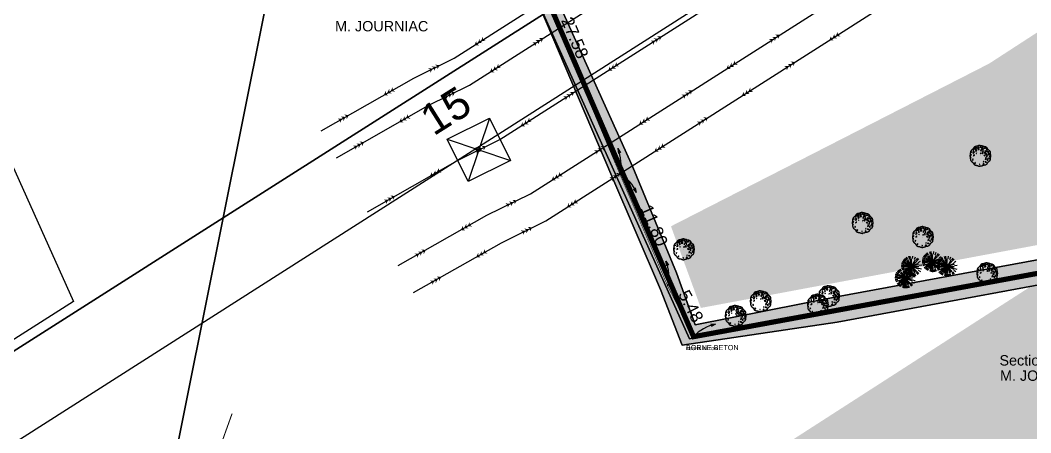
# Model space of a CAD drawing. Header units: metres. Extents: x 394605 to 1395358, y 4171135 to 6406139.
# Drawn here: x 1393865.1 to 1393962.5, y 4172288 to 4172327.8 of the extents above; entities that cross this region are included whole.
import ezdxf
from ezdxf.enums import TextEntityAlignment as Align

# ---------------------------------------------------------------- set-up
doc = ezdxf.new("R2010")
doc.units = ezdxf.units.M
doc.header["$LTSCALE"] = 2
doc.header["$PDMODE"] = 3
doc.header["$PDSIZE"] = 0.2
doc.linetypes.add('CACHE2', pattern=[4.7625, 3.175, -1.5875])
doc.linetypes.add('CONTINU', pattern=[0])
doc.layers.add('EBC', color=7, linetype='CONTINU', true_color=0xeaddbe)
for name, color, linetype in [('P-Lot', 250, 'Continuous'), ('T-CADASTRE', 6, 'Continuous'), ('T-COTATIONS', 1, 'Continuous'), ('T-CRASTE', 44, 'Continuous'), ('T-EDF', 20, 'Continuous'), ('T-ER', 1, 'Continuous'), ('T-LIMITES', 1, 'Continuous'), ('T-PLU', 5, 'Continuous'), ('T-SECTION AW', 2, 'Continuous'), ('T-VEGETATION', 108, 'Continuous'), ('T-VEGETATION-TEXTE', 1, 'Continuous')]:
    doc.layers.add(name, color=color, linetype=linetype)
doc.styles.add('Arial', font='arial.ttf')
doc.styles.add('Arial 1.0', font='arial.ttf', dxfattribs={"width": 0.99, "height": 0.2})
doc.styles.add('Arial 4.0', font='arial.ttf', dxfattribs={"width": 0.99, "height": 0.8})
doc.styles.get("Standard").update_dxf_attribs({"font": 'txt.shx'})

# ---------------------------------------------------------------- blocks, each defined once
blk = doc.blocks.new('d005')
at = {"color": 0}
blk.add_lwpolyline([(0, 0), (0, 1), (1, 1), (1, 0)], close=True, dxfattribs=at)
blk = doc.blocks.new('PYLONE1')
blk.add_point((0, 0))
blk = doc.blocks.new('GeoEdfTT')
for points in [[(-1.125, 0), (-0.375, 0.5), (-0.375, -0.5), (-0.625, 0)], [(-0.375, 0), (0.375, 0.5), (0.375, -0.5), (0.125, 0)], [(0.375, 0), (1.125, 0.5), (1.125, -0.5), (0.875, 0)]]:
    blk.add_solid(points)
blk = doc.blocks.new('Flèche droite')
at = {"color": 0}
for q in [(-0.611, 0.288), (-0.617, 0.215)]:
    blk.add_line((-0.767, 0.264), q, dxfattribs=at)
blk.add_arc((-0.77, -0.993), 1.257, 52.2063, 89.8331, dxfattribs=at)
blk = doc.blocks.new('Flèche gauche')
at = {"color": 0}
for q in [(0.611, 0.288), (0.617, 0.215)]:
    blk.add_line((0.767, 0.264), q, dxfattribs=at)
blk.add_arc((0.77, -0.993), 1.257, 90.1669, 127.7937, dxfattribs=at)
blk = doc.blocks.new('v025')
blk.add_line((0, 0), (0, 0))
at = {"color": 0, "linetype": 'Continuous'}
blk.add_line((0.666, -0.338), (0.7, -0.408), dxfattribs=at)
at = {"color": 0, "linetype": 'Continuous', "flags": 128}
for points in [[(-0.002, 1.01), (-0.019, 1.009), (-0.038, 1.006), (-0.058, 1.003), (-0.08, 1), (-0.102, 0.996), (-0.124, 0.991), (-0.144, 0.987), (-0.163, 0.982), (-0.179, 0.978), (-0.19, 0.974), (-0.204, 0.968), (-0.218, 0.962), (-0.233, 0.955), (-0.248, 0.947), (-0.263, 0.94), (-0.278, 0.934), (-0.291, 0.928), (-0.303, 0.925), (-0.316, 0.922), (-0.331, 0.92), (-0.348, 0.919), (-0.366, 0.917), (-0.385, 0.916), (-0.403, 0.915), (-0.42, 0.914), (-0.435, 0.911), (-0.448, 0.909), (-0.461, 0.905), (-0.475, 0.9), (-0.491, 0.894), (-0.507, 0.887), (-0.523, 0.88), (-0.539, 0.873), (-0.554, 0.865), (-0.567, 0.857), (-0.578, 0.85), (-0.585, 0.844), (-0.593, 0.836), (-0.601, 0.827), (-0.61, 0.818), (-0.618, 0.807), (-0.626, 0.797), (-0.633, 0.787), (-0.64, 0.778), (-0.645, 0.77), (-0.648, 0.763), (-0.652, 0.756), (-0.655, 0.747), (-0.658, 0.737), (-0.662, 0.728), (-0.665, 0.718), (-0.669, 0.71), (-0.672, 0.702), (-0.676, 0.695), (-0.685, 0.684), (-0.696, 0.671), (-0.709, 0.658), (-0.723, 0.644), (-0.738, 0.63), (-0.752, 0.617), (-0.766, 0.605), (-0.779, 0.593), (-0.79, 0.583), (-0.797, 0.577), (-0.806, 0.57), (-0.816, 0.562), (-0.827, 0.554), (-0.837, 0.545), (-0.848, 0.537), (-0.857, 0.529), (-0.866, 0.521), (-0.873, 0.514), (-0.88, 0.506), (-0.888, 0.495), (-0.897, 0.484), (-0.906, 0.472), (-0.914, 0.459), (-0.923, 0.447), (-0.93, 0.434), (-0.936, 0.423), (-0.94, 0.413), (-0.943, 0.402), (-0.946, 0.389), (-0.948, 0.375), (-0.95, 0.36), (-0.952, 0.344), (-0.953, 0.329), (-0.954, 0.315), (-0.955, 0.302), (-0.956, 0.29), (-0.957, 0.279), (-0.958, 0.267), (-0.959, 0.253), (-0.96, 0.239), (-0.961, 0.224), (-0.962, 0.21), (-0.963, 0.196), (-0.965, 0.184), (-0.966, 0.173), (-0.968, 0.164), (-0.97, 0.153), (-0.972, 0.141), (-0.975, 0.129), (-0.978, 0.116), (-0.981, 0.104), (-0.983, 0.092), (-0.985, 0.081), (-0.987, 0.072), (-0.988, 0.065), (-0.99, 0.056), (-0.993, 0.047), (-0.995, 0.037), (-0.997, 0.027), (-0.998, 0.018), (-0.998, 0.01), (-0.996, 0.004), (-0.992, 0), (-0.996, -0.004), (-0.998, -0.01), (-0.998, -0.018), (-0.997, -0.027), (-0.995, -0.037), (-0.993, -0.046), (-0.99, -0.056), (-0.988, -0.064), (-0.987, -0.071), (-0.985, -0.08), (-0.983, -0.091), (-0.981, -0.103), (-0.978, -0.115), (-0.975, -0.128), (-0.972, -0.14), (-0.97, -0.152), (-0.968, -0.163), (-0.966, -0.172), (-0.965, -0.183), (-0.963, -0.196), (-0.962, -0.209), (-0.961, -0.224), (-0.96, -0.238), (-0.959, -0.253), (-0.958, -0.266), (-0.957, -0.279), (-0.956, -0.29), (-0.955, -0.301), (-0.954, -0.314), (-0.953, -0.329), (-0.952, -0.344), (-0.95, -0.359), (-0.948, -0.375), (-0.946, -0.389), (-0.943, -0.402), (-0.94, -0.412), (-0.936, -0.423), (-0.93, -0.434), (-0.923, -0.446), (-0.914, -0.459), (-0.906, -0.471), (-0.897, -0.484), (-0.888, -0.495), (-0.88, -0.505), (-0.873, -0.514), (-0.866, -0.521), (-0.857, -0.528), (-0.848, -0.537), (-0.837, -0.545), (-0.827, -0.553), (-0.816, -0.561), (-0.806, -0.569), (-0.797, -0.577), (-0.79, -0.583), (-0.779, -0.593), (-0.766, -0.604), (-0.752, -0.617), (-0.738, -0.63), (-0.723, -0.643), (-0.709, -0.657), (-0.696, -0.671), (-0.685, -0.683), (-0.676, -0.695), (-0.672, -0.701), (-0.669, -0.709), (-0.665, -0.718), (-0.662, -0.727), (-0.658, -0.737), (-0.655, -0.746), (-0.652, -0.755), (-0.648, -0.763), (-0.645, -0.77), (-0.64, -0.778), (-0.633, -0.787), (-0.626, -0.797), (-0.618, -0.807), (-0.61, -0.817), (-0.601, -0.827), (-0.593, -0.836), (-0.585, -0.843), (-0.578, -0.85), (-0.567, -0.857), (-0.554, -0.865), (-0.539, -0.872), (-0.523, -0.88), (-0.507, -0.887), (-0.491, -0.894), (-0.475, -0.9), (-0.461, -0.904), (-0.448, -0.908), (-0.435, -0.911), (-0.42, -0.913), (-0.403, -0.915), (-0.385, -0.916), (-0.366, -0.917), (-0.348, -0.918), (-0.331, -0.92), (-0.316, -0.922), (-0.303, -0.924), (-0.291, -0.928), (-0.278, -0.933), (-0.263, -0.94), (-0.248, -0.947), (-0.233, -0.954), (-0.218, -0.961), (-0.204, -0.968), (-0.19, -0.973), (-0.179, -0.978), (-0.163, -0.982), (-0.144, -0.986), (-0.124, -0.991), (-0.102, -0.995), (-0.08, -0.999), (-0.058, -1.003), (-0.038, -1.006), (-0.019, -1.008), (-0.002, -1.01)], [(0.002, 1.01), (0.018, 1.009), (0.037, 1.006), (0.058, 1.003), (0.08, 1), (0.102, 0.996), (0.123, 0.991), (0.144, 0.987), (0.162, 0.982), (0.178, 0.978), (0.19, 0.974), (0.203, 0.968), (0.217, 0.962), (0.233, 0.955), (0.248, 0.947), (0.263, 0.94), (0.277, 0.934), (0.291, 0.928), (0.302, 0.925), (0.316, 0.922), (0.331, 0.92), (0.348, 0.919), (0.366, 0.917), (0.384, 0.916), (0.402, 0.915), (0.419, 0.914), (0.434, 0.911), (0.407, 0.877), (0.424, 0.851), (0.446, 0.867), (0.435, 0.912), (0.448, 0.909), (0.46, 0.905), (0.474, 0.9), (0.49, 0.894), (0.506, 0.887), (0.523, 0.88), (0.539, 0.873), (0.553, 0.865), (0.566, 0.857), (0.577, 0.85), (0.584, 0.844), (0.592, 0.836), (0.601, 0.827), (0.609, 0.818), (0.618, 0.807), (0.626, 0.797), (0.633, 0.787), (0.639, 0.778), (0.644, 0.77), (0.648, 0.763), (0.651, 0.756), (0.655, 0.747), (0.658, 0.737), (0.661, 0.728), (0.665, 0.718), (0.668, 0.71), (0.672, 0.702), (0.676, 0.695), (0.684, 0.684), (0.696, 0.671), (0.708, 0.658), (0.723, 0.644), (0.737, 0.63), (0.752, 0.617), (0.766, 0.605), (0.779, 0.593), (0.79, 0.583), (0.797, 0.577), (0.806, 0.57), (0.816, 0.562), (0.826, 0.554), (0.837, 0.545), (0.847, 0.537), (0.857, 0.529), (0.865, 0.521), (0.872, 0.514), (0.88, 0.506), (0.888, 0.495), (0.897, 0.484), (0.905, 0.472), (0.914, 0.459), (0.922, 0.447), (0.929, 0.434), (0.935, 0.423), (0.94, 0.413), (0.943, 0.402), (0.946, 0.389), (0.948, 0.375), (0.95, 0.36), (0.951, 0.344), (0.952, 0.329), (0.953, 0.315), (0.954, 0.302), (0.955, 0.29), (0.956, 0.279), (0.957, 0.267), (0.958, 0.253), (0.96, 0.239), (0.961, 0.224), (0.962, 0.21), (0.963, 0.196), (0.964, 0.184), (0.966, 0.173), (0.967, 0.164), (0.969, 0.153), (0.972, 0.141), (0.975, 0.129), (0.978, 0.116), (0.98, 0.104), (0.983, 0.092), (0.985, 0.081), (0.986, 0.072), (0.988, 0.065), (0.99, 0.056), (0.992, 0.047), (0.995, 0.037), (0.997, 0.027), (0.998, 0.018), (0.998, 0.01), (0.996, 0.004), (0.992, 0), (0.996, -0.004), (0.998, -0.01), (0.998, -0.018), (0.997, -0.027), (0.995, -0.037), (0.992, -0.046), (0.99, -0.056), (0.988, -0.064), (0.986, -0.071), (0.985, -0.08), (0.983, -0.091), (0.98, -0.103), (0.978, -0.115), (0.975, -0.128), (0.972, -0.14), (0.969, -0.152), (0.967, -0.163), (0.966, -0.172), (0.964, -0.183), (0.963, -0.196), (0.962, -0.209), (0.961, -0.224), (0.96, -0.238), (0.958, -0.253), (0.957, -0.266), (0.956, -0.279), (0.955, -0.29), (0.954, -0.301), (0.953, -0.314), (0.952, -0.329), (0.951, -0.344), (0.95, -0.359), (0.948, -0.375), (0.946, -0.389), (0.943, -0.402), (0.94, -0.412), (0.935, -0.423), (0.929, -0.434), (0.922, -0.446), (0.914, -0.459), (0.905, -0.471), (0.897, -0.484), (0.888, -0.495), (0.88, -0.505), (0.872, -0.514), (0.865, -0.521), (0.857, -0.528), (0.847, -0.537), (0.837, -0.545), (0.826, -0.553), (0.816, -0.561), (0.806, -0.569), (0.797, -0.577), (0.79, -0.583), (0.779, -0.593), (0.766, -0.604), (0.752, -0.617), (0.737, -0.63), (0.723, -0.643), (0.708, -0.657), (0.696, -0.671), (0.684, -0.683), (0.676, -0.695), (0.672, -0.701), (0.668, -0.709), (0.665, -0.718), (0.661, -0.727), (0.658, -0.737), (0.655, -0.746), (0.651, -0.755), (0.648, -0.763), (0.644, -0.77), (0.639, -0.778), (0.633, -0.787), (0.626, -0.797), (0.618, -0.807), (0.609, -0.817), (0.601, -0.827), (0.592, -0.836), (0.584, -0.843), (0.577, -0.85), (0.566, -0.857), (0.553, -0.865), (0.539, -0.872), (0.523, -0.88), (0.506, -0.887), (0.49, -0.894), (0.474, -0.9), (0.46, -0.904), (0.448, -0.908), (0.434, -0.911), (0.419, -0.913), (0.402, -0.915), (0.384, -0.916), (0.366, -0.917), (0.348, -0.918), (0.331, -0.92), (0.316, -0.922), (0.302, -0.924), (0.291, -0.928), (0.277, -0.933), (0.263, -0.94), (0.248, -0.947), (0.233, -0.954), (0.217, -0.961), (0.203, -0.968), (0.19, -0.973), (0.178, -0.978), (0.162, -0.982), (0.144, -0.986), (0.123, -0.991), (0.102, -0.995), (0.08, -0.999), (0.058, -1.003), (0.037, -1.006), (0.018, -1.008), (0.002, -1.01)], [(0.75, 0.035), (0.683, 0.097), (0.728, 0.149), (0.812, 0.124), (0.902, 0.14), (0.84, 0.07)], [(0.75, 0.257), (0.778, 0.264), (0.818, 0.309), (0.767, 0.336), (0.705, 0.282)], [(0.3, -0.776), (0.244, -0.8), (0.244, -0.844), (0.295, -0.814)]]:
    blk.add_lwpolyline(points, dxfattribs=at)
for points in [[(-0.898, 0.043), (-0.847, 0.07), (-0.881, 0.124), (-0.937, 0.124), (-0.965, 0.07)], [(-0.819, 0.396), (-0.814, 0.367), (-0.881, 0.329), (-0.87, 0.396)], [(-0.572, 0.308), (-0.555, 0.371), (-0.617, 0.38), (-0.673, 0.299), (-0.707, 0.247), (-0.662, 0.264)], [(-0.622, 0.664), (-0.679, 0.699), (-0.679, 0.63), (-0.622, 0.585), (-0.611, 0.612)], [(-0.673, 0.478), (-0.673, 0.425), (-0.611, 0.451), (-0.611, 0.488)], [(-0.662, 0.02), (-0.667, -0.025), (-0.611, 0.027), (-0.538, 0.063), (-0.611, 0.086)], [(-0.51, 0.675), (-0.476, 0.697), (-0.482, 0.742), (-0.532, 0.742), (-0.555, 0.697), (-0.56, 0.661)], [(-0.414, 0.597), (-0.392, 0.597), (-0.358, 0.634), (-0.425, 0.661), (-0.487, 0.624)], [(-0.369, 0.524), (-0.392, 0.512), (-0.448, 0.458), (-0.38, 0.451), (-0.33, 0.503)], [(-0.442, 0.848), (-0.425, 0.74), (-0.38, 0.706), (-0.352, 0.74), (-0.347, 0.811), (-0.425, 0.855)], [(-0.347, 0.249), (-0.375, 0.278), (-0.397, 0.24), (-0.375, 0.218)], [(-0.155, 0.873), (-0.206, 0.863), (-0.279, 0.803), (-0.279, 0.793), (-0.229, 0.721), (-0.212, 0.758), (-0.2, 0.793), (-0.172, 0.793), (-0.15, 0.785), (-0.105, 0.811), (-0.099, 0.838)], [(-0.195, 0.606), (-0.155, 0.596), (-0.105, 0.606), (-0.099, 0.64), (-0.116, 0.658), (-0.172, 0.711), (-0.195, 0.693), (-0.234, 0.623), (-0.245, 0.596)], [(0.047, 0.824), (0.081, 0.832), (0.036, 0.929), (0.03, 0.948), (-0.02, 0.877), (-0.009, 0.832)], [(0.03, 0.194), (0.064, 0.239), (0.064, 0.26), (-0.015, 0.212)], [(0.115, 0.502), (0.075, 0.572), (0.03, 0.502), (0.047, 0.44)], [(0.306, 0.651), (0.233, 0.687), (0.165, 0.721), (0.12, 0.679), (0.086, 0.616), (0.16, 0.642), (0.255, 0.579), (0.266, 0.607)], [(0.171, 0.751), (0.16, 0.777), (0.148, 0.777), (0.16, 0.848), (0.21, 0.777), (0.227, 0.768)], [(0.216, 0.187), (0.244, 0.284), (0.272, 0.329), (0.171, 0.363), (0.154, 0.284), (0.182, 0.214)], [(0.311, 0.867), (0.34, 0.896), (0.283, 0.912), (0.244, 0.974), (0.193, 0.896), (0.244, 0.851)], [(0.295, 0.488), (0.255, 0.496), (0.261, 0.451), (0.289, 0.406), (0.306, 0.443)], [(0.39, 0.755), (0.446, 0.772), (0.497, 0.738), (0.435, 0.693), (0.34, 0.72)], [(0.475, 0.215), (0.48, 0.18), (0.525, 0.24), (0.475, 0.322), (0.396, 0.322), (0.356, 0.304), (0.435, 0.259)], [(0.441, -0.044), (0.401, 0.01), (0.368, 0.053), (0.43, 0.112), (0.452, 0.018)], [(0.565, 0.381), (0.559, 0.416), (0.508, 0.433), (0.497, 0.505), (0.446, 0.451), (0.463, 0.372)], [(0.581, 0.124), (0.604, 0.107), (0.66, 0.156), (0.604, 0.194), (0.559, 0.185), (0.559, 0.159)], [(0.57, 0.682), (0.632, 0.672), (0.638, 0.727)], [(0.688, 0.593), (0.733, 0.63), (0.694, 0.548), (0.643, 0.515), (0.593, 0.54), (0.621, 0.593)], [(0.593, 0.451), (0.626, 0.46), (0.761, 0.416), (0.835, 0.398), (0.733, 0.372), (0.626, 0.391)], [(0.615, 0.011), (0.593, -0.013), (0.61, -0.078), (0.677, -0.134), (0.671, -0.047)], [(0.908, 0.239), (0.885, 0.185), (0.79, 0.205), (0.863, 0.257)], [(-0.949, -0.231), (-0.87, -0.169), (-0.926, -0.159)], [(-0.69, -0.364), (-0.712, -0.301), (-0.752, -0.391), (-0.718, -0.443), (-0.724, -0.416)], [(-0.459, -0.692), (-0.504, -0.648), (-0.549, -0.674), (-0.521, -0.737), (-0.499, -0.727)], [(-0.043, -0.809), (-0.065, -0.793), (-0.077, -0.837), (-0.037, -0.837)], [(0.323, -0.601), (0.34, -0.55), (0.306, -0.532), (0.289, -0.582)], [(0.362, -0.789), (0.3, -0.754), (0.295, -0.824), (0.34, -0.843), (0.362, -0.816)], [(0.576, -0.266), (0.559, -0.196), (0.52, -0.187), (0.508, -0.222), (0.514, -0.301), (0.475, -0.346), (0.565, -0.311)], [(0.548, -0.595), (0.598, -0.655), (0.525, -0.648), (0.497, -0.622), (0.52, -0.526)], [(0.66, -0.301), (0.666, -0.338), (0.7, -0.408), (0.683, -0.47), (0.745, -0.398), (0.716, -0.328)], [(0.84, -0.214), (0.801, -0.204), (0.795, -0.249), (0.846, -0.284), (0.891, -0.266)], [(0.902, -0.027), (0.857, -0.075), (0.908, -0.106), (0.986, -0.068)]]:
    blk.add_lwpolyline(points, close=True, dxfattribs=at)
blk = doc.blocks.new('v045')
at = {"color": 0, "linetype": 'Continuous'}
for p, q in [((-0.1, 0.736), (-0.131, 0.983)), ((0.094, 0.736), (0.131, 0.983)), ((-0.744, 0), (-0.994, 0)), ((-0.737, 0.1), (-0.981, 0.133)), ((-0.719, 0.195), (-0.956, 0.259)), ((-0.688, 0.286), (-0.913, 0.381)), ((-0.644, 0.373), (-0.856, 0.497)), ((-0.587, 0.453), (-0.788, 0.605)), ((-0.525, 0.525), (-0.7, 0.702)), ((-0.45, 0.589), (-0.6, 0.786)), ((-0.369, 0.642), (-0.494, 0.858)), ((-0.194, 0.716), (-0.256, 0.956)), ((0.275, 0.684), (0.375, 0.914)), ((0.444, 0.589), (0.6, 0.786)), ((0.519, 0.525), (0.694, 0.702)), ((0.638, 0.373), (0.85, 0.497)), ((0.731, 0.1), (0.975, 0.133)), ((-0.737, -0.1), (-0.981, -0.133)), ((-0.719, -0.195), (-0.956, -0.259)), ((-0.688, -0.287), (-0.913, -0.383)), ((-0.587, -0.455), (-0.788, -0.605)), ((-0.525, -0.527), (-0.7, -0.702)), ((-0.45, -0.591), (-0.6, -0.788)), ((-0.369, -0.644), (-0.494, -0.859)), ((-0.194, -0.717), (-0.256, -0.956)), ((-0.1, -0.737), (-0.131, -0.983)), ((0, -0.741), (0, -0.989)), ((0.094, -0.737), (0.131, -0.983)), ((0.188, -0.717), (0.25, -0.956)), ((0.275, -0.686), (0.375, -0.916)), ((0.444, -0.591), (0.6, -0.788)), ((0.519, -0.527), (0.694, -0.702)), ((0.638, -0.373), (0.85, -0.498)), ((0.712, -0.195), (0.95, -0.259))]:
    blk.add_line(p, q, dxfattribs=at)
at = {"color": 0, "linetype": 'Continuous', "flags": 128}
for points in [[(-0.5, -0.497), (0, 0), (-0.706, 0)], [(-0.7, 0.091), (0, 0), (-0.35, 0.608)], [(-0.65, -0.269), (0, 0), (-0.7, -0.092)], [(-0.5, 0.495), (0, 0), (-0.681, 0.181)], [(-0.431, 0.556), (0, 0), (-0.65, 0.269)], [(-0.181, 0.677), (0, 0), (-0.612, 0.35)], [(-0.181, -0.678), (0, 0), (-0.612, -0.352)], [(-0.556, -0.428), (0, 0), (-0.35, -0.608)], [(-0.094, -0.695), (0, 0), (-0.431, -0.558)], [(0, 0.008), (0, 0), (-0.094, 0.695)], [(0, -0.702), (0, 0), (-0.013, 0)], [(0.35, 0.608), (0, 0), (0, 0.702)], [(0.644, 0.269), (0, 0), (0.494, 0.495)], [(0.675, 0.181), (0, 0), (0.7, 0)], [(0.425, -0.558), (0, 0), (0.644, -0.269)], [(0.494, -0.497), (0, 0), (0.675, -0.181)], [(0.087, -0.695), (0, 0), (0.269, -0.648)], [(0.006, 0), (0, 0), (0, -0.009)]]:
    blk.add_lwpolyline(points, dxfattribs=at)

msp = doc.modelspace()

# ---------------------------------------------------------------- hatches: boundary and pattern name
at = {"layer": 'EBC', "lineweight": 40, "true_color": 0xb5da90}
h = msp.add_hatch(dxfattribs=at)
h.set_pattern_fill('EB-CLAS', color=71, scale=2, style=0)
h.set_pattern_definition([(0, (0, 0), (0, 20), []), (90, (0, 0), (-20, 1e-15), []), (0, (7.071, -2.929), (0, 20), [5.8578644, -14.1421356]), (0, (7.071, 2.929), (0, 20), [5.8578664, -14.1421356]), (90, (2.929, -12.929), (-20, 1e-15), [5.8578664, -14.1421356]), (90, (-2.929, 7.071), (-20, 1e-15), [5.8578644, -14.1421356]), (45, (2.929, -7.071), (-9.999999983, 9.999999983), [5.8578644, -22.4264536]), (45, (-7.071, 2.929), (-9.999999983, 9.999999983), [5.8578644, -22.4264536]), (315, (-7.071, -2.929), (9.999999983, 9.999999983), [5.8578644, -22.4264536]), (315, (2.929, 7.071), (9.999999983, 9.999999983), [5.8578644, -22.4264536]), (315, (12.929, -2.929), (9.999999983, 9.999999983), [5.8578644, -22.4264536]), (45, (2.929, 12.929), (-9.999999983, 9.999999983), [5.8578644, -22.4264536])])
h.paths.add_polyline_path([(1393962.6, 4172302.144), (1393986.928, 4172306.901), (1393992.409, 4172298.585), (1394453.852, 4172383.199), (1394478.186, 4172379.705), (1394391.77, 4172215.99), (1394345.807, 4172240.903), (1394314.67, 4172182.95), (1394303.76, 4172162.89), (1394292.3, 4172142.5), (1394337.58, 4172120.11), (1394340.4, 4172118.71), (1394273.5, 4171988.045), (1393838.449, 4172033.85), (1393871.535, 4172243.46)])
at = {"layer": 'T-CRASTE', "true_color": 0x7aafdf}
h = msp.add_hatch(color=143, dxfattribs=at)
h.dxf.hatch_style = 1
h.paths.add_polyline_path([(1394196.522, 4172397.407), (1394217.755, 4172409.602), (1394230.054, 4172416.598), (1394243.357, 4172424.648), (1394254.824, 4172431.131), (1394265.712, 4172437.425), (1394275.1, 4172442.737), (1394292.921, 4172452.789), (1394293.292, 4172450.717), (1394295.797, 4172440.114), (1394297.631, 4172427.809), (1394300.57, 4172412.524), (1394303.171, 4172399.459), (1394306.096, 4172385.059), (1394309.833, 4172368.025), (1394305.128, 4172366.951), (1394287.797, 4172363.949), (1394272.132, 4172360.994), (1394258.435, 4172358.513), (1394243.48, 4172355.683), (1394228.7, 4172353.47), (1394203.941, 4172348.936), (1394184.344, 4172344.909), (1394167.624, 4172342.196), (1394148.834, 4172338.57), (1394125.706, 4172334.543), (1394097.736, 4172329.167), (1394088.592, 4172327.602), (1394076.125, 4172325.262), (1394069.413, 4172323.932), (1394069.417, 4172325.011), (1394070.83, 4172326.139), (1394084.177, 4172333.536), (1394099.711, 4172342.572), (1394117.175, 4172352.701), (1394130.464, 4172360.1), (1394147.382, 4172369.875), (1394161.553, 4172377.975), (1394175.719, 4172385.778)])
h.paths.add_polyline_path([(1394337.536, 4172612.359), (1394311.42, 4172595.264), (1394296.101, 4172584.755), (1394291.004, 4172551.525), (1394290.265, 4172549.523), (1394284.875, 4172542.805), (1394278.252, 4172535.743), (1394278.748, 4172532.247), (1394282.091, 4172516.38), (1394285.249, 4172501.519), (1394289.359, 4172480.506), (1394292.907, 4172462.177), (1394294.568, 4172455.564), (1394296.533, 4172456.596), (1394296.959, 4172456.19), (1394296.925, 4172455.265), (1394294.451, 4172453.878), (1394294.845, 4172451.847), (1394297.276, 4172441.733), (1394299.283, 4172428.876), (1394303.039, 4172413.146), (1394305.677, 4172400.234), (1394308.885, 4172384.228), (1394311.483, 4172368.401), (1394313.901, 4172368.953), (1394329.54, 4172372.669), (1394346.683, 4172375.341), (1394359.87, 4172377.59), (1394372.207, 4172379.706), (1394386.75, 4172382.214), (1394400.679, 4172384.945), (1394414.875, 4172388.102), (1394439.996, 4172392.264), (1394440.64, 4172392.034), (1394448.995, 4172393.468), (1394449.315, 4172391.296), (1394441.706, 4172389.968), (1394413.42, 4172384.649), (1394401.868, 4172382.859), (1394388.641, 4172380.108), (1394374.022, 4172377.632), (1394361.936, 4172374.982), (1394347.697, 4172372.372), (1394330.338, 4172369.56), (1394314.894, 4172367.036), (1394306.338, 4172365.884), (1394288.718, 4172362.656), (1394272.372, 4172359.746), (1394243.684, 4172353.926), (1394230.671, 4172351.605), (1394184.887, 4172343.537), (1394167.988, 4172340.445), (1394149.115, 4172336.922), (1394126.141, 4172332.716), (1394098.75, 4172327.63), (1394089.113, 4172325.772), (1394076.238, 4172323.582), (1394063.608, 4172320.952), (1394049.729, 4172318.588), (1394035.183, 4172315.575), (1394020.956, 4172312.941), (1394006.389, 4172310.127), (1393988.253, 4172307.17), (1393972.701, 4172304.014), (1393943.864, 4172298.674), (1393928.921, 4172296.432), (1393926.819, 4172301.8), (1393922.145, 4172312.765), (1393911.314, 4172338.29), (1393900.579, 4172363.897), (1393901.815, 4172364.468), (1393906.027, 4172357.195), (1393934.315, 4172375.224), (1393948.888, 4172384.324), (1393951.818, 4172387.352), (1393955.001, 4172388.037), (1393961.19, 4172392.731), (1393980.235, 4172404.682), (1393998.885, 4172416.777), (1394019.981, 4172429.275), (1394024.936, 4172428.966), (1394028.625, 4172428.792), (1394032.228, 4172427.785), (1394036.389, 4172426.926), (1394060.775, 4172433.271), (1394077.576, 4172436.124), (1394077.526, 4172435.268), (1394060.839, 4172432.257), (1394036.529, 4172425.951), (1394031.97, 4172426.568), (1394028.514, 4172427.767), (1394024.448, 4172427.765), (1394020.449, 4172427.829), (1394000.214, 4172414.889), (1393981.075, 4172402.48), (1393962.256, 4172390.385), (1393955.323, 4172386.873), (1393952.931, 4172386.271), (1393950.221, 4172382.688), (1393936.381, 4172373.753), (1393906.855, 4172356.019), (1393913.133, 4172338.13), (1393924.147, 4172313.615), (1393928.384, 4172303.422), (1393930.168, 4172298.388), (1393943.8, 4172301.119), (1393971.918, 4172306.279), (1393987.711, 4172309.551), (1394006.109, 4172312.813), (1394020.837, 4172315.763), (1394034.251, 4172317.984), (1394048.951, 4172320.357), (1394062.306, 4172322.523), (1394067.739, 4172323.854), (1394068.418, 4172326.052), (1394070.173, 4172327.433), (1394083.551, 4172334.604), (1394099.148, 4172343.514), (1394116.692, 4172353.775), (1394129.589, 4172361.185), (1394146.919, 4172371.183), (1394161.047, 4172379.494), (1394173.993, 4172387.348), (1394195.873, 4172399.457), (1394217.445, 4172411.877), (1394229.082, 4172418.87), (1394242.541, 4172425.942), (1394254.372, 4172432.193), (1394265.16, 4172438.658), (1394275.793, 4172444.777), (1394292.649, 4172454.307), (1394291.327, 4172461.687), (1394287.397, 4172479.817), (1394283.669, 4172499.882), (1394280.244, 4172516.1), (1394277.467, 4172531.931), (1394276.065, 4172535.917), (1394283.746, 4172543.864), (1394289.356, 4172550.662), (1394289.634, 4172552.175), (1394295.338, 4172585.237), (1394311.697, 4172596.628), (1394337.115, 4172613.302)])
at = {"layer": 'T-VEGETATION'}
h = msp.add_hatch(dxfattribs=at)
h.set_pattern_fill('AR-CONC', color=84, scale=0.025)
h.set_pattern_definition([(50, (0, 0), (4.554616725, -0.3984771385), [0.47625, -5.23875]), (355, (0, 0), (-0.8810706494, 4.776416072), [0.381, -4.191]), (100.451, (0.3796, -0.033), (3.6735625416, 4.3779171955), [0.40475, -4.45225]), (46.1842, (0, 1.27), (6.776976022, -1.051058198), [0.714375, -7.858125]), (96.6356, (0.565, 1.1824), (5.935105862, 6.185638897), [0.607125, -6.678375]), (351.184, (0, 1.27), (5.935115145, 6.185627947), [0.5715, -6.2865]), (21, (0.635, 0.9525), (3.790371996, -2.556637963), [0.47625, -5.23875]), (326, (0.635, 0.9525), (1.5450507087, 4.604699153), [0.381, -4.191]), (71.4514, (0.951, 0.7394), (5.3354122693, 2.048071443), [0.40475, -4.45225]), (37.5, (0, 0), (0.07721508126, 2.1138759718), [0, -4.1402, 0, -4.2545, 0, -4.206875]), (7.5, (0, 0), (1.6704915628, 2.5045143705), [0, -2.4257, 0, -4.04495, 0, -1.603375]), (327.5, (-1.416, 0), (3.3897648792, -0.1432185998), [0, -1.5875, 0, -4.953, 0, -6.57225]), (317.5, (-2.051, 0), (3.7032295347, 0.6356622758), [0, -2.06375, 0, -3.2893, 0, -4.66725])])
h.paths.add_polyline_path([(1393927.84, 4172307.918), (1393958.527, 4172323.627), (1394358.196, 4172583.126), (1394368.739, 4172566.92), (1394404.239, 4172594.106), (1394421.217, 4172593.554), (1394446.938, 4172609.027), (1394462.155, 4172571.89), (1394427.756, 4172533.31), (1394398.16, 4172507.898), (1394347.588, 4172478.822), (1394332.784, 4172523.595), (1394296.479, 4172507.081), (1394285.958, 4172483.929), (1394295.024, 4172433.323), (1394419.634, 4172480.669), (1394450.579, 4172447.3), (1394434.639, 4172428.681), (1394439.126, 4172400.637), (1394299.836, 4172369.098), (1393930.719, 4172300.034)])

# ---------------------------------------------------------------- linework, layer by layer
at = {"layer": 'P-Lot', "color": 1, "const_width": 0.1, "flags": 128}
msp.add_lwpolyline([(1393874.939, 4172260.382), (1393885.503, 4172289.824)], dxfattribs=at)
at = {"layer": 'T-CRASTE', "flags": 128}
for points in [[(1393972.701, 4172304.014), (1393943.864, 4172298.674), (1393928.921, 4172296.432), (1393926.819, 4172301.8), (1393922.145, 4172312.765), (1393911.314, 4172338.29), (1393900.579, 4172363.897), (1393901.815, 4172364.468), (1393906.027, 4172357.195), (1393934.315, 4172375.224), (1393948.888, 4172384.324), (1393951.818, 4172387.352), (1393955.001, 4172388.037), (1393961.19, 4172392.731), (1393980.235, 4172404.682)], [(1393981.075, 4172402.48), (1393962.256, 4172390.385), (1393955.323, 4172386.873), (1393952.931, 4172386.271), (1393950.221, 4172382.688), (1393936.381, 4172373.753), (1393906.855, 4172356.019), (1393913.133, 4172338.13), (1393924.147, 4172313.615), (1393928.384, 4172303.422), (1393930.168, 4172298.388), (1393943.8, 4172301.119), (1393971.918, 4172306.279)]]:
    msp.add_lwpolyline(points, dxfattribs=at)
at = {"layer": 'T-CRASTE', "linetype": 'Continuous', "flags": 128}
for points in [[(1394161.047, 4172379.494), (1394146.919, 4172371.183), (1394129.589, 4172361.185), (1394116.692, 4172353.775), (1394099.148, 4172343.514), (1394083.551, 4172334.604), (1394070.173, 4172327.433), (1394068.418, 4172326.052), (1394067.739, 4172323.854), (1394062.306, 4172322.523), (1394048.951, 4172320.357), (1394034.251, 4172317.984), (1394020.837, 4172315.763), (1394006.109, 4172312.813), (1393987.711, 4172309.551), (1393971.918, 4172306.279), (1393943.8, 4172301.119), (1393930.168, 4172298.388), (1393928.384, 4172303.422), (1393924.147, 4172313.615), (1393913.133, 4172338.13), (1393906.855, 4172356.019)], [(1393900.579, 4172363.897), (1393911.314, 4172338.29), (1393922.145, 4172312.765), (1393926.819, 4172301.8), (1393928.921, 4172296.432), (1393943.864, 4172298.674), (1393972.701, 4172304.014), (1393988.253, 4172307.17), (1394006.389, 4172310.127), (1394020.956, 4172312.941), (1394035.183, 4172315.575), (1394049.729, 4172318.588), (1394063.608, 4172320.952), (1394076.238, 4172323.582), (1394089.113, 4172325.772), (1394098.75, 4172327.63), (1394126.141, 4172332.716), (1394149.115, 4172336.922), (1394167.988, 4172340.445)]]:
    msp.add_lwpolyline(points, dxfattribs=at)
at = {"layer": 'T-EDF', "flags": 128}
for points in [[(1393894.107, 4172317.148), (1393903.026, 4172322.232), (1393906.915, 4172324.154), (1394252.997, 4172544.815), (1394549.838, 4172727.284)], [(1393895.592, 4172314.542), (1393904.434, 4172319.582), (1393908.39, 4172321.536), (1394254.589, 4172542.273), (1394551.409, 4172724.728)], [(1393898.563, 4172309.329), (1393907.251, 4172314.281), (1393911.341, 4172316.302), (1394257.773, 4172537.187), (1394554.551, 4172719.617)], [(1393901.535, 4172304.116), (1393910.068, 4172308.981), (1393914.291, 4172311.067), (1394260.958, 4172532.101), (1394557.693, 4172714.505)], [(1393903.02, 4172301.51), (1393911.477, 4172306.33), (1393915.766, 4172308.45), (1394262.55, 4172529.558), (1394559.264, 4172711.949)], [(1393910.33, 4172318.346), (1393908.262, 4172312.236)], [(1393906.241, 4172316.326), (1393912.351, 4172314.257)]]:
    msp.add_lwpolyline(points, dxfattribs=at)
at = {"layer": 'T-LIMITES', "const_width": 0.05, "flags": 128}
msp.add_lwpolyline([(1394238.637, 4172577.792), (1394128.405, 4172507.672), (1394147.65, 4172476.793), (1394117.165, 4172457.574), (1394114.068, 4172455.797), (1394097.658, 4172445.551), (1394093.453, 4172442.98), (1394081.175, 4172435.544), (1394062.517, 4172466.292), (1393902.341, 4172361.506), (1393912.202, 4172338.41), (1393922.891, 4172312.988), (1393927.526, 4172302.134), (1393930.022, 4172297.258), (1394314.31, 4172368.07)], dxfattribs=at)
msp.add_lwpolyline([(1394238.637, 4172577.792), (1394128.405, 4172507.672), (1394147.65, 4172476.793), (1394117.165, 4172457.574), (1394114.068, 4172455.797), (1394097.658, 4172445.551), (1394093.453, 4172442.98), (1394081.175, 4172435.544), (1394062.517, 4172466.292), (1393902.341, 4172361.506), (1393912.202, 4172338.41), (1393922.891, 4172312.988), (1393927.526, 4172302.134), (1393930.022, 4172297.258), (1394314.31, 4172368.07)], dxfattribs=at)
at = {"layer": 'T-PLU', "const_width": 0.5, "flags": 128}
msp.add_lwpolyline([(1393942.996, 4172391.627), (1393900.677, 4172365.181), (1393902.341, 4172361.506), (1393912.202, 4172338.41), (1393930.022, 4172297.258), (1393997.113, 4172309.62)], dxfattribs=at)
at = {"layer": 'T-SECTION AW', "color": 45, "flags": 128}
for points in [[(1394293.52, 4172454.63), (1394068.47, 4172325.55), (1394067.39, 4172324.5), (1394066.94, 4172323.63), (1394067.06, 4172322.55), (1394039.15, 4172317.37), (1394039.15, 4172317.37), (1393929.64, 4172297.04), (1393915.53, 4172328.41), (1394081.07, 4172435.47), (1394097.67, 4172445.53), (1394114.18, 4172455.66), (1394147.75, 4172476.65), (1394128.47, 4172507.5), (1394238.78, 4172577.57)], [(1394262.66, 4172539.92), (1394259.03, 4172537.69), (1393995.101, 4172370.364), (1393552.48, 4172087.77), (1392865.73, 4171648.81), (1392819.67, 4171619.5)]]:
    msp.add_lwpolyline(points, dxfattribs=at)
for points in [[(1393915.53, 4172328.41), (1393884.63, 4172308.72), (1393894.26, 4172356.73), (1393900.89, 4172360.98), (1393915.53, 4172328.41)], [(1393884.63, 4172308.72), (1393765.34, 4172232.74), (1393775.54, 4172280.62), (1393894.26, 4172356.73), (1393884.63, 4172308.72)], [(1393870.206, 4172300.665), (1393839.306, 4172280.975), (1393848.936, 4172328.985), (1393855.566, 4172333.235), (1393870.206, 4172300.665)], [(1393884.63, 4172308.72), (1393915.53, 4172328.41), (1393929.64, 4172297.04), (1394039.15, 4172317.37), (1394008.18, 4171894.78), (1393967.63, 4171901.79), (1393943.3, 4172145.7), (1393909.9, 4172150.84), (1393873.1, 4171919.57), (1393808.74, 4171930.43), (1393858.44, 4172178.2), (1393884.63, 4172308.72)], [(1393765.34, 4172232.74), (1393884.63, 4172308.72), (1393858.44, 4172178.2), (1393824.09, 4172190.36), (1393790.53, 4172202.66), (1393679.54, 4171733.48), (1393659.63, 4171736.04), (1393765.34, 4172232.74)]]:
    msp.add_lwpolyline(points, close=True, dxfattribs=at)

# ---------------------------------------------------------------- block references
at = {"layer": 'T-COTATIONS', "xscale": 3, "yscale": 3, "zscale": 3}
for name, p, rotation in [('Flèche droite', (1393922.891, 4172312.988), 292.8050317722781), ('Flèche gauche', (1393922.891, 4172312.988), 293.1265590404753), ('Flèche droite', (1393927.526, 4172302.134), 293.1265590404753), ('Flèche gauche', (1393930.022, 4172297.258), 10.4407477765924)]:
    msp.add_blockref(name, p, dxfattribs=dict(at, rotation=rotation))
at = {"layer": 'T-EDF'}
for name, p, xscale, yscale, zscale, rotation in [('GeoEdfTT', (1393926.466, 4172325.946), 0.5, 0.5, 0.5, 212.5215331637212), ('GeoEdfTT', (1393937.873, 4172326.103), 0.5, 0.5, 0.5, 212.521533163731), ('GeoEdfTT', (1393943.576, 4172326.181), 0.5, 0.5, 0.5, 32.52153316377196), ('GeoEdfTT', (1393909.357, 4172325.711), 0.5, 0.5, 0.5, 32.52153316367041), ('GeoEdfTT', (1393915.06, 4172325.789), 0.5, 0.5, 0.5, 212.5215331637114), ('GeoEdfTT', (1393905.029, 4172323.222), 0.5, 0.5, 0.5, 206.2965765369445), ('GeoEdfTT', (1393910.844, 4172323.101), 0.5, 0.5, 0.5, 32.52153316371145), ('GeoEdfTT', (1393922.25, 4172323.258), 0.5, 0.5, 0.5, 32.52153316372122), ('GeoEdfTT', (1393933.657, 4172323.415), 0.5, 0.5, 0.5, 32.52153316373101), ('GeoEdfTT', (1393939.36, 4172323.493), 0.5, 0.5, 0.5, 212.5215331637719), ('GeoEdfTT', (1393900.623, 4172320.862), 0.5, 0.5, 0.5, 29.68198798663008), ('GeoEdfTT', (1393906.517, 4172320.611), 0.5, 0.5, 0.5, 206.2965765340423), ('GeoEdfTT', (1393918.034, 4172320.57), 0.5, 0.5, 0.5, 212.5215331637212), ('GeoEdfTT', (1393929.441, 4172320.727), 0.5, 0.5, 0.5, 212.521533163731), ('GeoEdfTT', (1393935.144, 4172320.805), 0.5, 0.5, 0.5, 32.52153316377196), ('GeoEdfTT', (1393896.279, 4172318.386), 0.5, 0.5, 0.5, 209.6819879866301), ('GeoEdfTT', (1393902.108, 4172318.256), 0.5, 0.5, 0.5, 29.68198798618485), ('GeoEdfTT', (1393930.928, 4172318.117), 0.5, 0.5, 0.5, 212.5215331637719), ('d005', (1393912.351, 4172314.257), 4.561320022687188, 4.561320022687188, 0.2632385829809066, 116.2965765337662), ('GeoEdfTT', (1393913.818, 4172317.882), 0.5, 0.5, 0.5, 32.52153316372122), ('GeoEdfTT', (1393925.225, 4172318.039), 0.5, 0.5, 0.5, 32.52153316373101), ('GeoEdfTT', (1393897.764, 4172315.78), 0.5, 0.5, 0.5, 209.6819879861849), ('GeoEdfTT', (1393909.493, 4172315.389), 0.5, 0.5, 0.5, 206.2965765337662), ('GeoEdfTT', (1393921.009, 4172315.35), 0.5, 0.5, 0.5, 212.521533163731), ('GeoEdfTT', (1393926.712, 4172315.429), 0.5, 0.5, 0.5, 32.52153316377196), ('GeoEdfTT', (1393905.079, 4172313.043), 0.5, 0.5, 0.5, 29.6819879852707), ('GeoEdfTT', (1393916.793, 4172312.662), 0.5, 0.5, 0.5, 32.52153316373101), ('GeoEdfTT', (1393922.496, 4172312.741), 0.5, 0.5, 0.5, 212.5215331637719), ('GeoEdfTT', (1393900.735, 4172310.567), 0.5, 0.5, 0.5, 209.6819879852707), ('GeoEdfTT', (1393912.469, 4172310.167), 0.5, 0.5, 0.5, 206.2965765335075), ('GeoEdfTT', (1393918.28, 4172310.053), 0.5, 0.5, 0.5, 32.52153316377196), ('GeoEdfTT', (1393908.05, 4172307.83), 0.5, 0.5, 0.5, 29.68198798432354), ('GeoEdfTT', (1393913.957, 4172307.556), 0.5, 0.5, 0.5, 206.2965765296495), ('GeoEdfTT', (1393903.707, 4172305.354), 0.5, 0.5, 0.5, 209.6819879843236), ('GeoEdfTT', (1393909.536, 4172305.224), 0.5, 0.5, 0.5, 29.68198798383703), ('GeoEdfTT', (1393905.192, 4172302.748), 0.5, 0.5, 0.5, 209.681987983837)]:
    msp.add_blockref(name, p, dxfattribs=dict(at, xscale=xscale, yscale=yscale, zscale=zscale, rotation=rotation))
at = {"layer": 'T-SECTION AW', "color": 45, "rotation": 11.8}
msp.add_blockref('PYLONE1', (1393909.21, 4172315.33), dxfattribs=at)
at = {"layer": 'T-VEGETATION'}
for name, p in [('v025', (1393957.674, 4172314.722)), ('v025', (1393946.317, 4172308.245)), ('v025', (1393952.131, 4172306.879)), ('v025', (1393929.077, 4172305.693)), ('v045', (1393951.048, 4172304.064)), ('v045', (1393953.059, 4172304.493)), ('v045', (1393954.472, 4172304.043)), ('v025', (1393958.33, 4172303.385)), ('v045', (1393950.433, 4172302.928)), ('v025', (1393943.083, 4172301.176)), ('v025', (1393936.48, 4172300.683)), ('v025', (1393941.997, 4172300.351)), ('v025', (1393934.068, 4172299.268))]:
    msp.add_blockref(name, p, dxfattribs=at)

# ---------------------------------------------------------------- texts
at = {"layer": 'T-CADASTRE', "linetype": 'CACHE2', "style": 'Arial 4.0', "width": 0.99}
for s, p in [('M. JOURNIAC', (1393895.444, 4172326.741)), ('Section AW n°29', (1393959.528, 4172294.473)), ('M. JOURNIAC', (1393959.583, 4172292.995))]:
    msp.add_text(s, height=1, dxfattribs=at).set_placement(p)
at = {"layer": 'T-COTATIONS', "style": 'Arial 1.0', "width": 0.99}
for s, rotation, p in [('27.58', 292.80503, (1393918.026, 4172325.9)), ('11.80', 293.12656, (1393925.687, 4172307.765)), ('5.48', 297.10687, (1393929.238, 4172299.933))]:
    msp.add_text(s, height=1.2, rotation=rotation, dxfattribs=at).set_placement(p, align=Align.CENTER)
at = {"layer": 'T-EDF', "ltscale": 2, "insert": (1393903.331, 4172319.119), "char_height": 3, "attachment_point": 1, "rotation": 32.22513}
msp.add_mtext_dynamic_manual_height_columns('{\\fArial|b0|i0|c0|p34;15}', width=49.8056, gutter_width=1.5, heights=[3.192], dxfattribs=at)
at = {"layer": 'T-ER', "color": 5, "style": 'Arial'}
msp.add_text('ER N°3 Piste défense feu de forêt (10m)', height=2.5, rotation=303.24227, dxfattribs=at).set_placement((1393970.786, 4172342.523), align=Align.MIDDLE_CENTER)
at = {"layer": 'T-VEGETATION-TEXTE', "style": 'Arial'}
for s, height, p in [('60', 0.3, (1393934.068, 4172299.268)), ('60', 0.5, (1393934.068, 4172299.268)), ('BORNE BETON', 0.3, (1393929.287, 4172295.958)), ('BORNE BETON', 0.5, (1393929.287, 4172295.958))]:
    msp.add_text(s, height=height, dxfattribs=at).set_placement(p)

doc.saveas('drawing.dxf')
